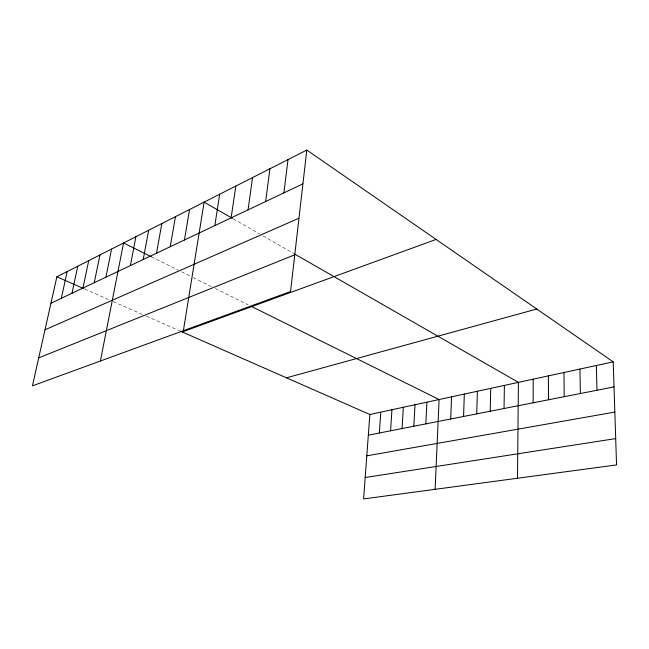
<?xml version="1.0" encoding="UTF-8"?>
<svg xmlns="http://www.w3.org/2000/svg" width="649" height="649" viewBox="0 0 649 649"><rect width="100%" height="100%" fill="white"/><g stroke="black" fill="none" stroke-linecap="round" stroke-linejoin="round"><path stroke-width="0.49" stroke-dasharray="3.25 2.43" d="M84.711 289.048L109.819 300.089M113.332 301.639L142.829 314.619M146.358 316.168L179.546 330.771M151.339 256.769L178.021 270.008M181.623 271.793L191.528 276.709M193.28 277.577L211.752 286.744M215.346 288.529L248.169 304.811M233.234 218.827L259.535 233.908M262.991 235.887L293.551 253.418"/><path stroke-width="0.97" d="M533.145 402.794L533.218 379.162M517.488 478.248L518.421 382.366L294.411 253.905M504.038 408.513L504.403 385.401M490.222 411.231L490.725 388.362M476.739 413.875L477.364 391.25M463.564 416.463L464.319 394.073M450.698 418.994L451.566 396.831M435.114 489.322L439.097 399.533L251.763 306.596M425.833 423.878L426.912 402.169M413.819 426.239L415.003 404.741M402.072 428.543L403.345 407.264M390.576 430.798L391.947 409.73M379.332 433.013L380.785 412.147M180.43 331.16L369.865 414.508L363.594 498.935L616.55 464.927L613.208 361.858L306.807 150.065L56.869 276.798L32.45 385.839L290.541 291.531L306.807 150.065M283.897 192.883L288.01 159.597M265.619 201.539L269.935 168.756M248.04 209.87L252.55 177.575M231.125 217.877L235.806 186.06M214.835 225.592L219.678 194.246M183.383 330.69L204.119 202.131L232.399 218.34M184.438 239.992L189.549 209.522M170.241 246.717L175.465 216.661M156.514 253.215L161.844 223.572M143.242 259.503L148.662 230.249M130.392 265.587L135.909 236.723M100.4 361.006L123.553 242.986L151.339 256.769M105.917 277.18L111.579 249.054M94.243 282.713L99.97 254.943M82.926 288.075L88.71 260.655M71.95 293.267L77.783 266.195M61.298 298.321L67.171 271.574M50.955 303.213L302.921 183.878M45 329.806L298.97 218.202M38.705 357.891L294.768 254.781M182.207 331.947L436.087 239.424M286.469 377.815L536.772 309.021M369.865 414.508L613.208 361.858M368.332 435.171L614.019 386.909M366.799 455.833L614.838 412.074M365.184 477.51L615.698 438.594M56.869 276.798L83.826 288.659M596.358 365.501L596.975 390.26M579.946 369.054L580.376 393.521M563.965 372.51L564.216 396.693M548.397 375.876L548.478 399.784"/></g></svg>
